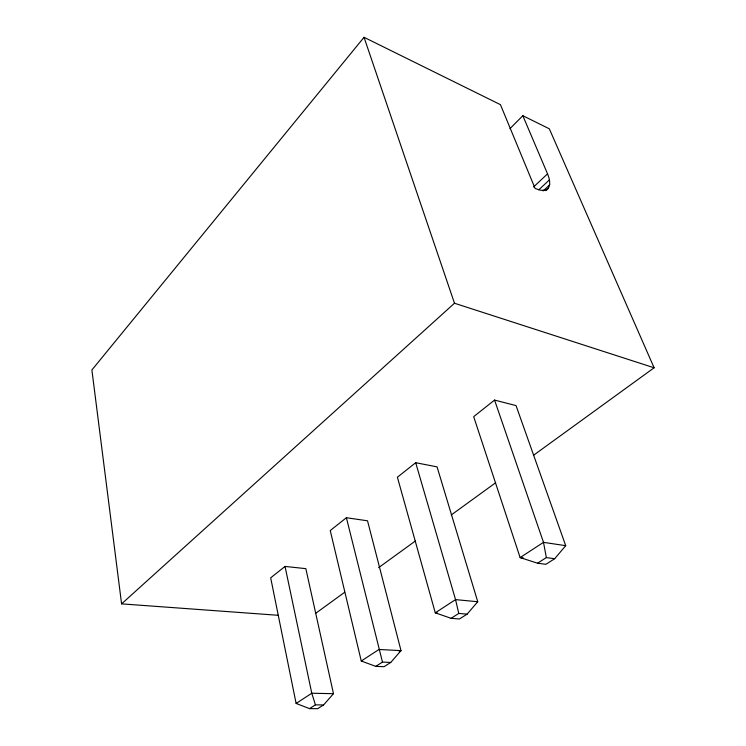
<?xml version="1.0" encoding="UTF-8"?>
<svg xmlns="http://www.w3.org/2000/svg" width="746" height="746" viewBox="0 0 746 746"><rect width="100%" height="100%" fill="white"/><g stroke="black" fill="none" stroke-linecap="round" stroke-linejoin="round"><path stroke-width="1.12" d="M545.83 190.65C551.648 186.92 549.774 179.152 547.545 173.846L522.834 115.714L509.975 128.629M548.338 188.328L545.289 190.221L540.794 190.295L535.134 188.514L500.445 104.664L364.039 37.3L91.889 369.969L121.589 603.868L278.417 615.31M554.698 558.726L565.71 545.671L516.036 405.591L494.561 400.08L473.682 416.66L520.13 557.579L537.53 563.211L545.876 564.312L554.698 558.726L546.352 557.588L537.53 563.211M467.108 614.144L477.748 601.733L437.053 466.865L415.69 462.707L397.394 477.226L435.282 612.82L451.116 618.322L459.452 618.984L467.108 614.144L458.771 613.436L451.116 618.322M390.745 662.457L401.012 650.643L367.526 520.801L346.396 517.724L330.245 530.546L361.26 661.021L375.77 666.365L384.031 666.7L390.745 662.457L382.474 662.084L375.77 666.365M323.568 704.951L333.481 693.687L305.841 568.648L285.037 566.428L270.677 577.842L296.115 703.441L309.506 708.616L317.637 708.7L323.568 704.951L315.427 704.849L309.506 708.616M533.586 186.957L547.545 173.846M538.733 189.857L549.476 179.833M543.107 190.948L549.755 184.775M121.589 603.868L454.482 303.24L654.111 367.787L533.362 455.396M315.437 613.492L344.68 592.277M378.642 567.641L415.438 540.943M451.283 514.936L495.624 482.774M296.115 703.441L311.781 693.239L333.481 693.687M361.26 661.021L379.005 649.468L401.012 650.643L399.138 651.836M437.492 613.007L435.282 612.82L455.545 599.625L477.748 601.733M523.459 558.027L520.13 557.579L543.498 542.351L565.71 545.671M522.834 115.714L549.317 128.797L654.111 367.787M494.561 400.08L543.498 542.351L546.352 557.588M364.039 37.3L454.482 303.24M315.427 704.849L311.781 693.239L285.037 566.428M415.69 462.707L455.545 599.625L458.771 613.436M382.474 662.084L346.396 517.724"/></g></svg>
